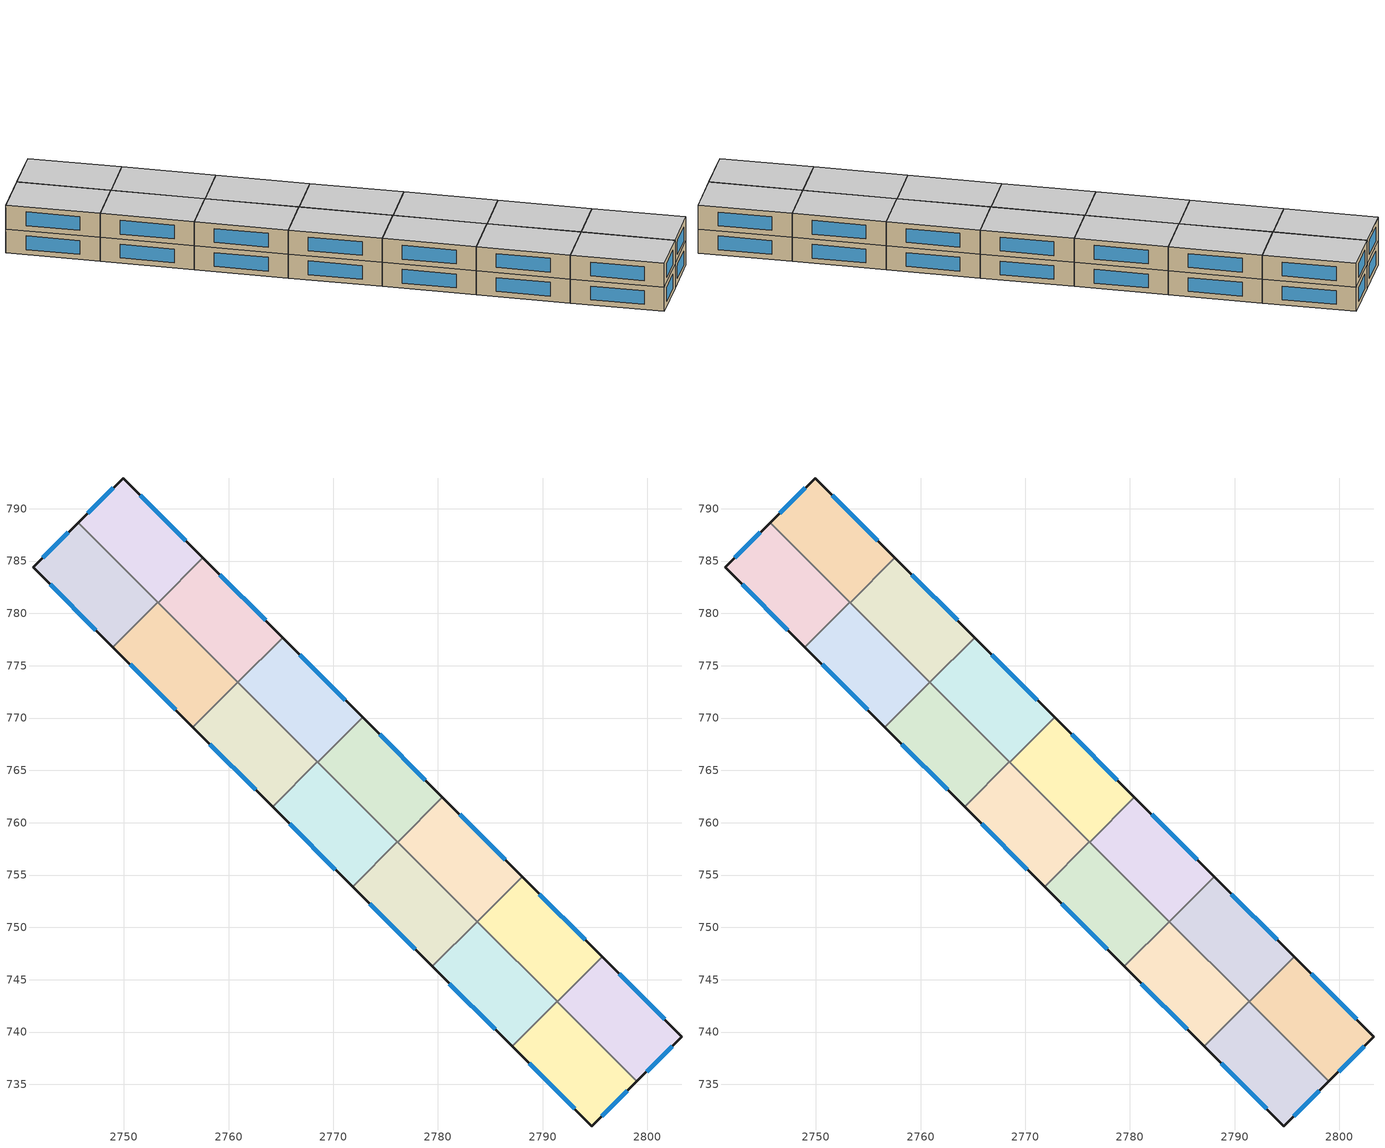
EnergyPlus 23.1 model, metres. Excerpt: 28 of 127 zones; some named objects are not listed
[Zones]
f8206452eb6b1209_F6_dwelling_0
 floor to f8206452eb6b1209_F5_dwelling_0 (EU_floor_Construction): 2803.32,739.57 2799.02,735.29 2791.4,742.91 2795.69,747.2 z18
 wall outside (EU_wall_Construction): 2799.02,735.29 2803.32,739.57 2795.69,747.2 z18:21
 wall to f8206452eb6b1209_F6_dwelling_1 (EU_wall_Construction): 2795.69,747.2 2791.4,742.91 z18:21
 wall to f8206452eb6b1209_F6_dwelling_7 (EU_wall_Construction): 2791.4,742.91 2799.02,735.29 z18:21
 window (EU_Window_Construction): 2801.68,741.2 2797.32,745.56 / 2799.94,736.21 2802.4,738.66 z18.64:20.36
f8206452eb6b1209_F6_dwelling_1
 floor to f8206452eb6b1209_F5_dwelling_1 (EU_floor_Construction): 2795.69,747.2 2791.4,742.91 2783.77,750.53 2788.06,754.82 z18
 wall outside (EU_wall_Construction): 2795.69,747.2 2788.06,754.82 z18:21
 wall to f8206452eb6b1209_F6_dwelling_2 (EU_wall_Construction): 2788.06,754.82 2783.77,750.53 z18:21
 wall to f8206452eb6b1209_F6_dwelling_8 (EU_wall_Construction): 2783.77,750.53 2791.38,742.93 z18:21
 wall to f8206452eb6b1209_F6_dwelling_7 (EU_wall_Construction): 2791.38,742.93 2791.4,742.91 z18:21
 window (EU_Window_Construction): 2794.05,748.83 2789.69,753.18 z18.64:20.36
f8206452eb6b1209_F6_dwelling_10
 floor to f8206452eb6b1209_F5_dwelling_10 (EU_floor_Construction): 2776.12,758.18 2771.84,753.89 2764.21,761.51 2768.49,765.8 z18
 wall outside (EU_wall_Construction): 2764.21,761.51 2771.84,753.89 z18:21
 wall to f8206452eb6b1209_F6_dwelling_11 (EU_wall_Construction): 2768.49,765.8 2764.21,761.51 z18:21
 wall to f8206452eb6b1209_F6_dwelling_9 (EU_wall_Construction): 2771.84,753.89 2776.12,758.18 z18:21
 wall to f8206452eb6b1209_F6_dwelling_3 (EU_wall_Construction): 2776.12,758.18 2768.52,765.78 z18:21
 wall to f8206452eb6b1209_F6_dwelling_4 (EU_wall_Construction): 2768.52,765.78 2768.49,765.8 z18:21
 window (EU_Window_Construction): 2765.84,759.88 2770.2,755.52 z18.64:20.36
f8206452eb6b1209_F6_dwelling_11
 floor to f8206452eb6b1209_F5_dwelling_11 (EU_floor_Construction): 2768.49,765.8 2764.21,761.51 2756.58,769.14 2760.86,773.43 z18
 wall outside (EU_wall_Construction): 2756.58,769.14 2764.21,761.51 z18:21
 wall to f8206452eb6b1209_F6_dwelling_12 (EU_wall_Construction): 2760.86,773.43 2756.58,769.14 z18:21
 wall to f8206452eb6b1209_F6_dwelling_4 (EU_wall_Construction): 2768.49,765.8 2760.89,773.4 z18:21
 wall to f8206452eb6b1209_F6_dwelling_5 (EU_wall_Construction): 2760.89,773.4 2760.86,773.43 z18:21
 window (EU_Window_Construction): 2758.21,767.51 2762.57,763.15 z18.64:20.36
f8206452eb6b1209_F6_dwelling_12
 floor to f8206452eb6b1209_F5_dwelling_12 (EU_floor_Construction): 2760.86,773.43 2756.58,769.14 2748.95,776.76 2753.23,781.05 z18
 wall outside (EU_wall_Construction): 2748.95,776.76 2756.58,769.14 z18:21
 wall to f8206452eb6b1209_F6_dwelling_13 (EU_wall_Construction): 2753.23,781.05 2748.95,776.76 z18:21
 wall to f8206452eb6b1209_F6_dwelling_5 (EU_wall_Construction): 2760.86,773.43 2753.25,781.03 z18:21
 wall to f8206452eb6b1209_F6_dwelling_6 (EU_wall_Construction): 2753.25,781.03 2753.23,781.05 z18:21
 window (EU_Window_Construction): 2750.58,775.13 2754.94,770.77 z18.64:20.36
f8206452eb6b1209_F6_dwelling_13
 floor to f8206452eb6b1209_F5_dwelling_13 (EU_floor_Construction): 2753.23,781.05 2748.95,776.76 2741.31,784.4 2745.61,788.67 z18
 wall outside (EU_wall_Construction): 2745.61,788.67 2741.31,784.4 2748.95,776.76 z18:21
 wall to f8206452eb6b1209_F6_dwelling_6 (EU_wall_Construction): 2753.23,781.05 2745.61,788.67 z18:21
 window (EU_Window_Construction): 2742.95,782.76 2747.31,778.4 / 2744.69,787.75 2742.23,785.31 z18.64:20.36
f8206452eb6b1209_F6_dwelling_2
 floor to f8206452eb6b1209_F5_dwelling_2 (EU_floor_Construction): 2788.06,754.82 2783.77,750.53 2776.15,758.15 2780.43,762.44 z18
 wall outside (EU_wall_Construction): 2788.06,754.82 2780.43,762.44 z18:21
 wall to f8206452eb6b1209_F6_dwelling_3 (EU_wall_Construction): 2780.43,762.44 2776.15,758.15 z18:21
 wall to f8206452eb6b1209_F6_dwelling_9 (EU_wall_Construction): 2776.15,758.15 2783.75,750.55 z18:21
 wall to f8206452eb6b1209_F6_dwelling_8 (EU_wall_Construction): 2783.75,750.55 2783.77,750.53 z18:21
 window (EU_Window_Construction): 2786.43,756.45 2782.06,760.81 z18.64:20.36
f8206452eb6b1209_F6_dwelling_3
 floor to f8206452eb6b1209_F5_dwelling_3 (EU_floor_Construction): 2780.43,762.44 2776.15,758.15 2768.52,765.78 2772.8,770.06 z18
 wall outside (EU_wall_Construction): 2780.43,762.44 2772.8,770.06 z18:21
 wall to f8206452eb6b1209_F6_dwelling_4 (EU_wall_Construction): 2772.8,770.06 2768.52,765.78 z18:21
 wall to f8206452eb6b1209_F6_dwelling_9 (EU_wall_Construction): 2776.12,758.18 2776.15,758.15 z18:21
 window (EU_Window_Construction): 2778.8,764.07 2774.44,768.43 z18.64:20.36
f8206452eb6b1209_F6_dwelling_4
 floor to f8206452eb6b1209_F5_dwelling_4 (EU_floor_Construction): 2772.8,770.06 2768.52,765.78 2760.89,773.4 2765.17,777.69 z18
 wall outside (EU_wall_Construction): 2772.8,770.06 2765.17,777.69 z18:21
 wall to f8206452eb6b1209_F6_dwelling_5 (EU_wall_Construction): 2765.17,777.69 2760.89,773.4 z18:21
 window (EU_Window_Construction): 2771.17,771.7 2766.8,776.05 z18.64:20.36
f8206452eb6b1209_F6_dwelling_5
 floor to f8206452eb6b1209_F5_dwelling_5 (EU_floor_Construction): 2765.17,777.69 2760.89,773.4 2753.25,781.03 2757.54,785.31 z18
 wall outside (EU_wall_Construction): 2765.17,777.69 2757.54,785.31 z18:21
 wall to f8206452eb6b1209_F6_dwelling_6 (EU_wall_Construction): 2757.54,785.31 2753.25,781.03 z18:21
 window (EU_Window_Construction): 2763.53,779.32 2759.17,783.68 z18.64:20.36
f8206452eb6b1209_F6_dwelling_6
 floor to f8206452eb6b1209_F5_dwelling_6 (EU_floor_Construction): 2757.54,785.31 2753.25,781.03 2745.61,788.67 2749.91,792.93 z18
 wall outside (EU_wall_Construction): 2757.54,785.31 2749.91,792.93 2745.61,788.67 z18:21
 window (EU_Window_Construction): 2748.99,792.02 2746.53,789.58 / 2755.9,786.95 2751.54,791.3 z18.64:20.36
f8206452eb6b1209_F6_dwelling_7
 floor to f8206452eb6b1209_F5_dwelling_7 (EU_floor_Construction): 2799.02,735.29 2794.72,731.02 2787.1,738.64 2791.38,742.93 z18
 wall outside (EU_wall_Construction): 2787.1,738.64 2794.72,731.02 2799.02,735.29 z18:21
 wall to f8206452eb6b1209_F6_dwelling_8 (EU_wall_Construction): 2791.38,742.93 2787.1,738.64 z18:21
 window (EU_Window_Construction): 2795.64,731.94 2798.1,734.38 / 2788.73,737.01 2793.09,732.65 z18.64:20.36
f8206452eb6b1209_F6_dwelling_8
 floor to f8206452eb6b1209_F5_dwelling_8 (EU_floor_Construction): 2791.38,742.93 2787.1,738.64 2779.47,746.26 2783.75,750.55 z18
 wall outside (EU_wall_Construction): 2779.47,746.26 2787.1,738.64 z18:21
 wall to f8206452eb6b1209_F6_dwelling_9 (EU_wall_Construction): 2783.75,750.55 2779.47,746.26 z18:21
 window (EU_Window_Construction): 2781.1,744.63 2785.46,740.27 z18.64:20.36
f8206452eb6b1209_F6_dwelling_9
 floor to f8206452eb6b1209_F5_dwelling_9 (EU_floor_Construction): 2783.75,750.55 2779.47,746.26 2771.84,753.89 2776.12,758.18 z18
 wall outside (EU_wall_Construction): 2771.84,753.89 2779.47,746.26 z18:21
 window (EU_Window_Construction): 2773.47,752.26 2777.83,747.9 z18.64:20.36
f8206452eb6b1209_F7_dwelling_0
 floor to f8206452eb6b1209_F6_dwelling_0 (EU_floor_Construction): 2803.32,739.57 2799.02,735.29 2791.4,742.91 2795.69,747.2 z21
 wall outside (EU_wall_Construction): 2799.02,735.29 2803.32,739.57 2795.69,747.2 z21:24
 wall to f8206452eb6b1209_F7_dwelling_1 (EU_wall_Construction): 2795.69,747.2 2791.4,742.91 z21:24
 wall to f8206452eb6b1209_F7_dwelling_7 (EU_wall_Construction): 2791.4,742.91 2799.02,735.29 z21:24
 window (EU_Window_Construction): 2801.68,741.2 2797.32,745.56 / 2799.94,736.21 2802.4,738.66 z21.64:23.36
 ceiling to f8206452eb6b1209_F8_dwelling_0 (EU_floor_Construction): 2803.32,739.57 2795.69,747.2 2791.4,742.91 2799.02,735.29 z24
f8206452eb6b1209_F7_dwelling_1
 floor to f8206452eb6b1209_F6_dwelling_1 (EU_floor_Construction): 2795.69,747.2 2791.4,742.91 2783.77,750.53 2788.06,754.82 z21
 wall outside (EU_wall_Construction): 2795.69,747.2 2788.06,754.82 z21:24
 wall to f8206452eb6b1209_F7_dwelling_2 (EU_wall_Construction): 2788.06,754.82 2783.77,750.53 z21:24
 wall to f8206452eb6b1209_F7_dwelling_8 (EU_wall_Construction): 2783.77,750.53 2791.38,742.93 z21:24
 wall to f8206452eb6b1209_F7_dwelling_7 (EU_wall_Construction): 2791.38,742.93 2791.4,742.91 z21:24
 window (EU_Window_Construction): 2794.05,748.83 2789.69,753.18 z21.64:23.36
 ceiling to f8206452eb6b1209_F8_dwelling_1 (EU_floor_Construction): 2791.4,742.91 2795.69,747.2 2788.06,754.82 2783.77,750.53 z24
f8206452eb6b1209_F7_dwelling_10
 floor to f8206452eb6b1209_F6_dwelling_10 (EU_floor_Construction): 2776.12,758.18 2771.84,753.89 2764.21,761.51 2768.49,765.8 z21
 wall outside (EU_wall_Construction): 2764.21,761.51 2771.84,753.89 z21:24
 wall to f8206452eb6b1209_F7_dwelling_11 (EU_wall_Construction): 2768.49,765.8 2764.21,761.51 z21:24
 wall to f8206452eb6b1209_F7_dwelling_9 (EU_wall_Construction): 2771.84,753.89 2776.12,758.18 z21:24
 wall to f8206452eb6b1209_F7_dwelling_3 (EU_wall_Construction): 2776.12,758.18 2768.52,765.78 z21:24
 wall to f8206452eb6b1209_F7_dwelling_4 (EU_wall_Construction): 2768.52,765.78 2768.49,765.8 z21:24
 window (EU_Window_Construction): 2765.84,759.88 2770.2,755.52 z21.64:23.36
 ceiling to f8206452eb6b1209_F8_dwelling_10 (EU_floor_Construction): 2771.84,753.89 2776.12,758.18 2768.49,765.8 2764.21,761.51 z24
f8206452eb6b1209_F7_dwelling_11
 floor to f8206452eb6b1209_F6_dwelling_11 (EU_floor_Construction): 2768.49,765.8 2764.21,761.51 2756.58,769.14 2760.86,773.43 z21
 wall outside (EU_wall_Construction): 2756.58,769.14 2764.21,761.51 z21:24
 wall to f8206452eb6b1209_F7_dwelling_12 (EU_wall_Construction): 2760.86,773.43 2756.58,769.14 z21:24
 wall to f8206452eb6b1209_F7_dwelling_4 (EU_wall_Construction): 2768.49,765.8 2760.89,773.4 z21:24
 wall to f8206452eb6b1209_F7_dwelling_5 (EU_wall_Construction): 2760.89,773.4 2760.86,773.43 z21:24
 window (EU_Window_Construction): 2758.21,767.51 2762.57,763.15 z21.64:23.36
 ceiling to f8206452eb6b1209_F8_dwelling_11 (EU_floor_Construction): 2764.21,761.51 2768.49,765.8 2760.86,773.43 2756.58,769.14 z24
f8206452eb6b1209_F7_dwelling_12
 floor to f8206452eb6b1209_F6_dwelling_12 (EU_floor_Construction): 2760.86,773.43 2756.58,769.14 2748.95,776.76 2753.23,781.05 z21
 wall outside (EU_wall_Construction): 2748.95,776.76 2756.58,769.14 z21:24
 wall to f8206452eb6b1209_F7_dwelling_13 (EU_wall_Construction): 2753.23,781.05 2748.95,776.76 z21:24
 wall to f8206452eb6b1209_F7_dwelling_5 (EU_wall_Construction): 2760.86,773.43 2753.25,781.03 z21:24
 wall to f8206452eb6b1209_F7_dwelling_6 (EU_wall_Construction): 2753.25,781.03 2753.23,781.05 z21:24
 window (EU_Window_Construction): 2750.58,775.13 2754.94,770.77 z21.64:23.36
 ceiling to f8206452eb6b1209_F8_dwelling_12 (EU_floor_Construction): 2756.58,769.14 2760.86,773.43 2753.23,781.05 2748.95,776.76 z24
f8206452eb6b1209_F7_dwelling_13
 floor to f8206452eb6b1209_F6_dwelling_13 (EU_floor_Construction): 2753.23,781.05 2748.95,776.76 2741.31,784.4 2745.61,788.67 z21
 wall outside (EU_wall_Construction): 2745.61,788.67 2741.31,784.4 2748.95,776.76 z21:24
 wall to f8206452eb6b1209_F7_dwelling_6 (EU_wall_Construction): 2753.23,781.05 2745.61,788.67 z21:24
 window (EU_Window_Construction): 2742.95,782.76 2747.31,778.4 / 2744.69,787.75 2742.23,785.31 z21.64:23.36
 ceiling to f8206452eb6b1209_F8_dwelling_13 (EU_floor_Construction): 2748.95,776.76 2753.23,781.05 2745.61,788.67 2741.31,784.4 z24
f8206452eb6b1209_F7_dwelling_2
 floor to f8206452eb6b1209_F6_dwelling_2 (EU_floor_Construction): 2788.06,754.82 2783.77,750.53 2776.15,758.15 2780.43,762.44 z21
 wall outside (EU_wall_Construction): 2788.06,754.82 2780.43,762.44 z21:24
 wall to f8206452eb6b1209_F7_dwelling_3 (EU_wall_Construction): 2780.43,762.44 2776.15,758.15 z21:24
 wall to f8206452eb6b1209_F7_dwelling_9 (EU_wall_Construction): 2776.15,758.15 2783.75,750.55 z21:24
 wall to f8206452eb6b1209_F7_dwelling_8 (EU_wall_Construction): 2783.75,750.55 2783.77,750.53 z21:24
 window (EU_Window_Construction): 2786.43,756.45 2782.06,760.81 z21.64:23.36
 ceiling to f8206452eb6b1209_F8_dwelling_2 (EU_floor_Construction): 2783.77,750.53 2788.06,754.82 2780.43,762.44 2776.15,758.15 z24
f8206452eb6b1209_F7_dwelling_3
 floor to f8206452eb6b1209_F6_dwelling_3 (EU_floor_Construction): 2780.43,762.44 2776.15,758.15 2768.52,765.78 2772.8,770.06 z21
 wall outside (EU_wall_Construction): 2780.43,762.44 2772.8,770.06 z21:24
 wall to f8206452eb6b1209_F7_dwelling_4 (EU_wall_Construction): 2772.8,770.06 2768.52,765.78 z21:24
 wall to f8206452eb6b1209_F7_dwelling_9 (EU_wall_Construction): 2776.12,758.18 2776.15,758.15 z21:24
 window (EU_Window_Construction): 2778.8,764.07 2774.44,768.43 z21.64:23.36
 ceiling to f8206452eb6b1209_F8_dwelling_3 (EU_floor_Construction): 2776.15,758.15 2780.43,762.44 2772.8,770.06 2768.52,765.78 z24
f8206452eb6b1209_F7_dwelling_4
 floor to f8206452eb6b1209_F6_dwelling_4 (EU_floor_Construction): 2772.8,770.06 2768.52,765.78 2760.89,773.4 2765.17,777.69 z21
 wall outside (EU_wall_Construction): 2772.8,770.06 2765.17,777.69 z21:24
 wall to f8206452eb6b1209_F7_dwelling_5 (EU_wall_Construction): 2765.17,777.69 2760.89,773.4 z21:24
 window (EU_Window_Construction): 2771.17,771.7 2766.8,776.05 z21.64:23.36
 ceiling to f8206452eb6b1209_F8_dwelling_4 (EU_floor_Construction): 2768.52,765.78 2772.8,770.06 2765.17,777.69 2760.89,773.4 z24
f8206452eb6b1209_F7_dwelling_5
 floor to f8206452eb6b1209_F6_dwelling_5 (EU_floor_Construction): 2765.17,777.69 2760.89,773.4 2753.25,781.03 2757.54,785.31 z21
 wall outside (EU_wall_Construction): 2765.17,777.69 2757.54,785.31 z21:24
 wall to f8206452eb6b1209_F7_dwelling_6 (EU_wall_Construction): 2757.54,785.31 2753.25,781.03 z21:24
 window (EU_Window_Construction): 2763.53,779.32 2759.17,783.68 z21.64:23.36
 ceiling to f8206452eb6b1209_F8_dwelling_5 (EU_floor_Construction): 2760.89,773.4 2765.17,777.69 2757.54,785.31 2753.25,781.03 z24
f8206452eb6b1209_F7_dwelling_6
 floor to f8206452eb6b1209_F6_dwelling_6 (EU_floor_Construction): 2757.54,785.31 2753.25,781.03 2745.61,788.67 2749.91,792.93 z21
 wall outside (EU_wall_Construction): 2757.54,785.31 2749.91,792.93 2745.61,788.67 z21:24
 window (EU_Window_Construction): 2748.99,792.02 2746.53,789.58 / 2755.9,786.95 2751.54,791.3 z21.64:23.36
 ceiling to f8206452eb6b1209_F8_dwelling_6 (EU_floor_Construction): 2753.25,781.03 2757.54,785.31 2749.91,792.93 2745.61,788.67 z24
f8206452eb6b1209_F7_dwelling_7
 floor to f8206452eb6b1209_F6_dwelling_7 (EU_floor_Construction): 2799.02,735.29 2794.72,731.02 2787.1,738.64 2791.38,742.93 z21
 wall outside (EU_wall_Construction): 2787.1,738.64 2794.72,731.02 2799.02,735.29 z21:24
 wall to f8206452eb6b1209_F7_dwelling_8 (EU_wall_Construction): 2791.38,742.93 2787.1,738.64 z21:24
 window (EU_Window_Construction): 2795.64,731.94 2798.1,734.38 / 2788.73,737.01 2793.09,732.65 z21.64:23.36
 ceiling to f8206452eb6b1209_F8_dwelling_7 (EU_floor_Construction): 2799.02,735.29 2791.38,742.93 2787.1,738.64 2794.72,731.02 z24
f8206452eb6b1209_F7_dwelling_8
 floor to f8206452eb6b1209_F6_dwelling_8 (EU_floor_Construction): 2791.38,742.93 2787.1,738.64 2779.47,746.26 2783.75,750.55 z21
 wall outside (EU_wall_Construction): 2779.47,746.26 2787.1,738.64 z21:24
 wall to f8206452eb6b1209_F7_dwelling_9 (EU_wall_Construction): 2783.75,750.55 2779.47,746.26 z21:24
 window (EU_Window_Construction): 2781.1,744.63 2785.46,740.27 z21.64:23.36
 ceiling to f8206452eb6b1209_F8_dwelling_8 (EU_floor_Construction): 2787.1,738.64 2791.38,742.93 2783.75,750.55 2779.47,746.26 z24
f8206452eb6b1209_F7_dwelling_9
 floor to f8206452eb6b1209_F6_dwelling_9 (EU_floor_Construction): 2783.75,750.55 2779.47,746.26 2771.84,753.89 2776.12,758.18 z21
 wall outside (EU_wall_Construction): 2771.84,753.89 2779.47,746.26 z21:24
 window (EU_Window_Construction): 2773.47,752.26 2777.83,747.9 z21.64:23.36
 ceiling to f8206452eb6b1209_F8_dwelling_9 (EU_floor_Construction): 2779.47,746.26 2783.75,750.55 2776.12,758.18 2771.84,753.89 z24
[Building]
EU S2 Campaign: North Axis=0; Terrain=City; Solar Distribution=FullExterior
[Site:Location]
Yerevan-Zvartnots.Intl.AP: Latitude=40.15; Longitude=44.383; Time Zone=4; Elevation=854
[SizingPeriod:WeatherFileDays]
AnnualSizingPeriod: Begin Month=1; Begin Day of Month=1; End Month=12; End Day of Month=31; Day of Week for Start Day=Monday; Use Weather File Daylight Saving Period=No; Use Weather File Rain and Snow Indicators=No
[MATERIAL]
EU_InternalMass_Material: Roughness=MediumRough; Thickness=0.1; Conductivity=1; Density=1800; Specific Heat=900; Thermal Absorptance=0.9; Solar Absorptance=0.7; Visible Absorptance=0.7
[MATERIAL:NOMASS] Roughness=MediumRough; Thermal Absorptance=0.9; Solar Absorptance=0.7; Visible Absorptance=0.7
Name | Thermal Resistance
EU_wall_NoMass | 1.05043
EU_floor_NoMass | 0.478065
[WINDOWMATERIAL:SIMPLEGLAZINGSYSTEM]
EU_Window_SimpleGlazing: UFactor=2.5566; Solar Heat Gain Coefficient=0.75; Visible Transmittance=0.75
[CONSTRUCTION]
EU_wall_Construction: EU_wall_NoMass
EU_floor_Construction: EU_floor_NoMass
EU_Window_Construction: EU_Window_SimpleGlazing
EU_InternalMass_Construction: EU_InternalMass_Material
[ZONE] Type=1; Multiplier=1; Ceiling Height=autocalculate; Floor Area=autocalculate; Part of Total Floor Area=Yes
Name | Volume
f8206452eb6b1209_F6_dwelling_0; f8206452eb6b1209_F7_dwelling_0; f8206452eb6b1209_F6_dwelling_11; f8206452eb6b1209_F7_dwelling_11 | 196.126
f8206452eb6b1209_F6_dwelling_1; f8206452eb6b1209_F7_dwelling_1 | 196.137
f8206452eb6b1209_F6_dwelling_10; f8206452eb6b1209_F7_dwelling_10; f8206452eb6b1209_F6_dwelling_12; f8206452eb6b1209_F7_dwelling_12; f8206452eb6b1209_F6_dwelling_13; f8206452eb6b1209_F7_dwelling_13; f8206452eb6b1209_F6_dwelling_7; f8206452eb6b1209_F7_dwelling_7 | 196.113
f8206452eb6b1209_F6_dwelling_2; f8206452eb6b1209_F7_dwelling_2 | 196.13
f8206452eb6b1209_F6_dwelling_3; f8206452eb6b1209_F7_dwelling_3 | 196.123
f8206452eb6b1209_F6_dwelling_4; f8206452eb6b1209_F7_dwelling_4 | 196.116
f8206452eb6b1209_F6_dwelling_5; f8206452eb6b1209_F7_dwelling_5 | 196.135
f8206452eb6b1209_F6_dwelling_6; f8206452eb6b1209_F7_dwelling_6 | 196.114
f8206452eb6b1209_F6_dwelling_8; f8206452eb6b1209_F7_dwelling_8 | 196.108
f8206452eb6b1209_F6_dwelling_9; f8206452eb6b1209_F7_dwelling_9 | 196.095
[INTERNALMASS] Construction=EU_InternalMass_Construction
Name | Zone or ZoneList | Surface Area
f8206452eb6b1209_F6_dwelling_0_EU_InternalMass | f8206452eb6b1209_F6_dwelling_0 | 65.3755
f8206452eb6b1209_F6_dwelling_1_EU_InternalMass | f8206452eb6b1209_F6_dwelling_1 | 65.3791
f8206452eb6b1209_F6_dwelling_2_EU_InternalMass | f8206452eb6b1209_F6_dwelling_2 | 65.3768
f8206452eb6b1209_F6_dwelling_3_EU_InternalMass | f8206452eb6b1209_F6_dwelling_3 | 65.3744
f8206452eb6b1209_F6_dwelling_4_EU_InternalMass | f8206452eb6b1209_F6_dwelling_4 | 65.372
f8206452eb6b1209_F6_dwelling_5_EU_InternalMass | f8206452eb6b1209_F6_dwelling_5 | 65.3781
f8206452eb6b1209_F6_dwelling_6_EU_InternalMass | f8206452eb6b1209_F6_dwelling_6 | 65.3714
f8206452eb6b1209_F6_dwelling_7_EU_InternalMass | f8206452eb6b1209_F6_dwelling_7 | 65.371
f8206452eb6b1209_F6_dwelling_8_EU_InternalMass | f8206452eb6b1209_F6_dwelling_8 | 65.3694
f8206452eb6b1209_F6_dwelling_9_EU_InternalMass | f8206452eb6b1209_F6_dwelling_9 | 65.3651
f8206452eb6b1209_F6_dwelling_10_EU_InternalMass | f8206452eb6b1209_F6_dwelling_10 | 65.371
f8206452eb6b1209_F6_dwelling_11_EU_InternalMass | f8206452eb6b1209_F6_dwelling_11 | 65.3753
f8206452eb6b1209_F6_dwelling_12_EU_InternalMass | f8206452eb6b1209_F6_dwelling_12 | 65.371
f8206452eb6b1209_F6_dwelling_13_EU_InternalMass | f8206452eb6b1209_F6_dwelling_13 | 65.371
f8206452eb6b1209_F7_dwelling_0_EU_InternalMass | f8206452eb6b1209_F7_dwelling_0 | 65.3755
f8206452eb6b1209_F7_dwelling_1_EU_InternalMass | f8206452eb6b1209_F7_dwelling_1 | 65.3791
f8206452eb6b1209_F7_dwelling_2_EU_InternalMass | f8206452eb6b1209_F7_dwelling_2 | 65.3768
f8206452eb6b1209_F7_dwelling_3_EU_InternalMass | f8206452eb6b1209_F7_dwelling_3 | 65.3744
f8206452eb6b1209_F7_dwelling_4_EU_InternalMass | f8206452eb6b1209_F7_dwelling_4 | 65.372
f8206452eb6b1209_F7_dwelling_5_EU_InternalMass | f8206452eb6b1209_F7_dwelling_5 | 65.3781
f8206452eb6b1209_F7_dwelling_6_EU_InternalMass | f8206452eb6b1209_F7_dwelling_6 | 65.3714
f8206452eb6b1209_F7_dwelling_7_EU_InternalMass | f8206452eb6b1209_F7_dwelling_7 | 65.371
f8206452eb6b1209_F7_dwelling_8_EU_InternalMass | f8206452eb6b1209_F7_dwelling_8 | 65.3694
f8206452eb6b1209_F7_dwelling_9_EU_InternalMass | f8206452eb6b1209_F7_dwelling_9 | 65.3651
f8206452eb6b1209_F7_dwelling_10_EU_InternalMass | f8206452eb6b1209_F7_dwelling_10 | 65.371
f8206452eb6b1209_F7_dwelling_11_EU_InternalMass | f8206452eb6b1209_F7_dwelling_11 | 65.3753
f8206452eb6b1209_F7_dwelling_12_EU_InternalMass | f8206452eb6b1209_F7_dwelling_12 | 65.371
f8206452eb6b1209_F7_dwelling_13_EU_InternalMass | f8206452eb6b1209_F7_dwelling_13 | 65.371
[OTHEREQUIPMENT] Fuel Type=Electricity; Design Level Calculation Method=Watts/Area; Power per Zone Floor Area=1; Fraction Latent=0; Fraction Radiant=0; Fraction Lost=0; Carbon Dioxide Generation Rate=0; EndUse Subcategory=EU_Step8_InternalGains
Name | Zone or ZoneList or Space or SpaceList | Schedule
EU_Step8_InternalGain_f8206452eb6b1209_F6_dwelling_0_f000 | f8206452eb6b1209_F6_dwelling_0 | EU_Step8_GainSchedule_f8206452eb6b1209_F6_dwelling_0_f000
EU_Step8_InternalGain_f8206452eb6b1209_F6_dwelling_1_f000 | f8206452eb6b1209_F6_dwelling_1 | EU_Step8_GainSchedule_f8206452eb6b1209_F6_dwelling_1_f000
EU_Step8_InternalGain_f8206452eb6b1209_F6_dwelling_2_f000 | f8206452eb6b1209_F6_dwelling_2 | EU_Step8_GainSchedule_f8206452eb6b1209_F6_dwelling_2_f000
EU_Step8_InternalGain_f8206452eb6b1209_F6_dwelling_3_f000 | f8206452eb6b1209_F6_dwelling_3 | EU_Step8_GainSchedule_f8206452eb6b1209_F6_dwelling_3_f000
EU_Step8_InternalGain_f8206452eb6b1209_F6_dwelling_4_f000 | f8206452eb6b1209_F6_dwelling_4 | EU_Step8_GainSchedule_f8206452eb6b1209_F6_dwelling_4_f000
EU_Step8_InternalGain_f8206452eb6b1209_F6_dwelling_5_f000 | f8206452eb6b1209_F6_dwelling_5 | EU_Step8_GainSchedule_f8206452eb6b1209_F6_dwelling_5_f000
EU_Step8_InternalGain_f8206452eb6b1209_F6_dwelling_6_f000 | f8206452eb6b1209_F6_dwelling_6 | EU_Step8_GainSchedule_f8206452eb6b1209_F6_dwelling_6_f000
EU_Step8_InternalGain_f8206452eb6b1209_F6_dwelling_7_f000 | f8206452eb6b1209_F6_dwelling_7 | EU_Step8_GainSchedule_f8206452eb6b1209_F6_dwelling_7_f000
EU_Step8_InternalGain_f8206452eb6b1209_F6_dwelling_8_f000 | f8206452eb6b1209_F6_dwelling_8 | EU_Step8_GainSchedule_f8206452eb6b1209_F6_dwelling_8_f000
EU_Step8_InternalGain_f8206452eb6b1209_F6_dwelling_9_f000 | f8206452eb6b1209_F6_dwelling_9 | EU_Step8_GainSchedule_f8206452eb6b1209_F6_dwelling_9_f000
EU_Step8_InternalGain_f8206452eb6b1209_F6_dwelling_10_f000 | f8206452eb6b1209_F6_dwelling_10 | EU_Step8_GainSchedule_f8206452eb6b1209_F6_dwelling_10_f000
EU_Step8_InternalGain_f8206452eb6b1209_F6_dwelling_11_f000 | f8206452eb6b1209_F6_dwelling_11 | EU_Step8_GainSchedule_f8206452eb6b1209_F6_dwelling_11_f000
EU_Step8_InternalGain_f8206452eb6b1209_F6_dwelling_12_f000 | f8206452eb6b1209_F6_dwelling_12 | EU_Step8_GainSchedule_f8206452eb6b1209_F6_dwelling_12_f000
EU_Step8_InternalGain_f8206452eb6b1209_F6_dwelling_13_f000 | f8206452eb6b1209_F6_dwelling_13 | EU_Step8_GainSchedule_f8206452eb6b1209_F6_dwelling_13_f000
EU_Step8_InternalGain_f8206452eb6b1209_F7_dwelling_0_f000 | f8206452eb6b1209_F7_dwelling_0 | EU_Step8_GainSchedule_f8206452eb6b1209_F7_dwelling_0_f000
EU_Step8_InternalGain_f8206452eb6b1209_F7_dwelling_1_f000 | f8206452eb6b1209_F7_dwelling_1 | EU_Step8_GainSchedule_f8206452eb6b1209_F7_dwelling_1_f000
EU_Step8_InternalGain_f8206452eb6b1209_F7_dwelling_2_f000 | f8206452eb6b1209_F7_dwelling_2 | EU_Step8_GainSchedule_f8206452eb6b1209_F7_dwelling_2_f000
EU_Step8_InternalGain_f8206452eb6b1209_F7_dwelling_3_f000 | f8206452eb6b1209_F7_dwelling_3 | EU_Step8_GainSchedule_f8206452eb6b1209_F7_dwelling_3_f000
EU_Step8_InternalGain_f8206452eb6b1209_F7_dwelling_4_f000 | f8206452eb6b1209_F7_dwelling_4 | EU_Step8_GainSchedule_f8206452eb6b1209_F7_dwelling_4_f000
EU_Step8_InternalGain_f8206452eb6b1209_F7_dwelling_5_f000 | f8206452eb6b1209_F7_dwelling_5 | EU_Step8_GainSchedule_f8206452eb6b1209_F7_dwelling_5_f000
EU_Step8_InternalGain_f8206452eb6b1209_F7_dwelling_6_f000 | f8206452eb6b1209_F7_dwelling_6 | EU_Step8_GainSchedule_f8206452eb6b1209_F7_dwelling_6_f000
EU_Step8_InternalGain_f8206452eb6b1209_F7_dwelling_7_f000 | f8206452eb6b1209_F7_dwelling_7 | EU_Step8_GainSchedule_f8206452eb6b1209_F7_dwelling_7_f000
EU_Step8_InternalGain_f8206452eb6b1209_F7_dwelling_8_f000 | f8206452eb6b1209_F7_dwelling_8 | EU_Step8_GainSchedule_f8206452eb6b1209_F7_dwelling_8_f000
EU_Step8_InternalGain_f8206452eb6b1209_F7_dwelling_9_f000 | f8206452eb6b1209_F7_dwelling_9 | EU_Step8_GainSchedule_f8206452eb6b1209_F7_dwelling_9_f000
EU_Step8_InternalGain_f8206452eb6b1209_F7_dwelling_10_f000 | f8206452eb6b1209_F7_dwelling_10 | EU_Step8_GainSchedule_f8206452eb6b1209_F7_dwelling_10_f000
EU_Step8_InternalGain_f8206452eb6b1209_F7_dwelling_11_f000 | f8206452eb6b1209_F7_dwelling_11 | EU_Step8_GainSchedule_f8206452eb6b1209_F7_dwelling_11_f000
EU_Step8_InternalGain_f8206452eb6b1209_F7_dwelling_12_f000 | f8206452eb6b1209_F7_dwelling_12 | EU_Step8_GainSchedule_f8206452eb6b1209_F7_dwelling_12_f000
EU_Step8_InternalGain_f8206452eb6b1209_F7_dwelling_13_f000 | f8206452eb6b1209_F7_dwelling_13 | EU_Step8_GainSchedule_f8206452eb6b1209_F7_dwelling_13_f000
[ZONEVENTILATION:DESIGNFLOWRATE] Schedule=EU_AlwaysOn; Design Flow Rate Calculation Method=AirChanges/Hour; Air Changes per Hour=0.557805; Ventilation Type=Natural; Fan Pressure Rise=0; Fan Total Efficiency=1; Constant Term Coefficient=1; Temperature Term Coefficient=0; Velocity Term Coefficient=0; Velocity Squared Term Coefficient=0; Minimum Indoor Temperature=-100; Maximum Indoor Temperature=100; Delta Temperature=-100; Minimum Outdoor Temperature=-100; Maximum Outdoor Temperature=100; Maximum Wind Speed=40
Name | Zone or ZoneList or Space or SpaceList
EU_ConstantAir_f8206452eb6b1209_F6_dwelling_0 | f8206452eb6b1209_F6_dwelling_0
EU_ConstantAir_f8206452eb6b1209_F6_dwelling_1 | f8206452eb6b1209_F6_dwelling_1
EU_ConstantAir_f8206452eb6b1209_F6_dwelling_2 | f8206452eb6b1209_F6_dwelling_2
EU_ConstantAir_f8206452eb6b1209_F6_dwelling_3 | f8206452eb6b1209_F6_dwelling_3
EU_ConstantAir_f8206452eb6b1209_F6_dwelling_4 | f8206452eb6b1209_F6_dwelling_4
EU_ConstantAir_f8206452eb6b1209_F6_dwelling_5 | f8206452eb6b1209_F6_dwelling_5
EU_ConstantAir_f8206452eb6b1209_F6_dwelling_6 | f8206452eb6b1209_F6_dwelling_6
EU_ConstantAir_f8206452eb6b1209_F6_dwelling_7 | f8206452eb6b1209_F6_dwelling_7
EU_ConstantAir_f8206452eb6b1209_F6_dwelling_8 | f8206452eb6b1209_F6_dwelling_8
EU_ConstantAir_f8206452eb6b1209_F6_dwelling_9 | f8206452eb6b1209_F6_dwelling_9
EU_ConstantAir_f8206452eb6b1209_F6_dwelling_10 | f8206452eb6b1209_F6_dwelling_10
EU_ConstantAir_f8206452eb6b1209_F6_dwelling_11 | f8206452eb6b1209_F6_dwelling_11
EU_ConstantAir_f8206452eb6b1209_F6_dwelling_12 | f8206452eb6b1209_F6_dwelling_12
EU_ConstantAir_f8206452eb6b1209_F6_dwelling_13 | f8206452eb6b1209_F6_dwelling_13
EU_ConstantAir_f8206452eb6b1209_F7_dwelling_0 | f8206452eb6b1209_F7_dwelling_0
EU_ConstantAir_f8206452eb6b1209_F7_dwelling_1 | f8206452eb6b1209_F7_dwelling_1
EU_ConstantAir_f8206452eb6b1209_F7_dwelling_2 | f8206452eb6b1209_F7_dwelling_2
EU_ConstantAir_f8206452eb6b1209_F7_dwelling_3 | f8206452eb6b1209_F7_dwelling_3
EU_ConstantAir_f8206452eb6b1209_F7_dwelling_4 | f8206452eb6b1209_F7_dwelling_4
EU_ConstantAir_f8206452eb6b1209_F7_dwelling_5 | f8206452eb6b1209_F7_dwelling_5
EU_ConstantAir_f8206452eb6b1209_F7_dwelling_6 | f8206452eb6b1209_F7_dwelling_6
EU_ConstantAir_f8206452eb6b1209_F7_dwelling_7 | f8206452eb6b1209_F7_dwelling_7
EU_ConstantAir_f8206452eb6b1209_F7_dwelling_8 | f8206452eb6b1209_F7_dwelling_8
EU_ConstantAir_f8206452eb6b1209_F7_dwelling_9 | f8206452eb6b1209_F7_dwelling_9
EU_ConstantAir_f8206452eb6b1209_F7_dwelling_10 | f8206452eb6b1209_F7_dwelling_10
EU_ConstantAir_f8206452eb6b1209_F7_dwelling_11 | f8206452eb6b1209_F7_dwelling_11
EU_ConstantAir_f8206452eb6b1209_F7_dwelling_12 | f8206452eb6b1209_F7_dwelling_12
EU_ConstantAir_f8206452eb6b1209_F7_dwelling_13 | f8206452eb6b1209_F7_dwelling_13
[HVACTEMPLATE:ZONE:IDEALLOADSAIRSYSTEM] System Availability Schedule=EU_AlwaysOn; Maximum Heating Supply Air Temperature=50; Minimum Cooling Supply Air Temperature=13; Maximum Heating Supply Air Humidity Ratio=0.0156; Minimum Cooling Supply Air Humidity Ratio=0.0077; Heating Limit=NoLimit; Cooling Limit=NoLimit; Heating Availability Schedule=EU_AlwaysOn; Cooling Availability Schedule=EU_CoolingOff; Dehumidification Control Type=ConstantSensibleHeatRatio; Cooling Sensible Heat Ratio=0.7; Dehumidification Setpoint=60; Humidification Control Type=None; Humidification Setpoint=30; Outdoor Air Method=None; Outdoor Air Flow Rate per Person=0.00944; Outdoor Air Flow Rate per Zone Floor Area=0; Outdoor Air Flow Rate per Zone=0; Demand Controlled Ventilation Type=None; Outdoor Air Economizer Type=NoEconomizer; Heat Recovery Type=None; Sensible Heat Recovery Effectiveness=0.7; Latent Heat Recovery Effectiveness=0.65
Name | Template Thermostat
f8206452eb6b1209_F6_dwelling_0 | EU_HeatOnly_f8206452eb6b1209_F6_dwelling_0
f8206452eb6b1209_F6_dwelling_1 | EU_HeatOnly_f8206452eb6b1209_F6_dwelling_1
f8206452eb6b1209_F6_dwelling_2 | EU_HeatOnly_f8206452eb6b1209_F6_dwelling_2
f8206452eb6b1209_F6_dwelling_3 | EU_HeatOnly_f8206452eb6b1209_F6_dwelling_3
f8206452eb6b1209_F6_dwelling_4 | EU_HeatOnly_f8206452eb6b1209_F6_dwelling_4
f8206452eb6b1209_F6_dwelling_5 | EU_HeatOnly_f8206452eb6b1209_F6_dwelling_5
f8206452eb6b1209_F6_dwelling_6 | EU_HeatOnly_f8206452eb6b1209_F6_dwelling_6
f8206452eb6b1209_F6_dwelling_7 | EU_HeatOnly_f8206452eb6b1209_F6_dwelling_7
f8206452eb6b1209_F6_dwelling_8 | EU_HeatOnly_f8206452eb6b1209_F6_dwelling_8
f8206452eb6b1209_F6_dwelling_9 | EU_HeatOnly_f8206452eb6b1209_F6_dwelling_9
f8206452eb6b1209_F6_dwelling_10 | EU_HeatOnly_f8206452eb6b1209_F6_dwelling_10
f8206452eb6b1209_F6_dwelling_11 | EU_HeatOnly_f8206452eb6b1209_F6_dwelling_11
f8206452eb6b1209_F6_dwelling_12 | EU_HeatOnly_f8206452eb6b1209_F6_dwelling_12
f8206452eb6b1209_F6_dwelling_13 | EU_HeatOnly_f8206452eb6b1209_F6_dwelling_13
f8206452eb6b1209_F7_dwelling_0 | EU_HeatOnly_f8206452eb6b1209_F7_dwelling_0
f8206452eb6b1209_F7_dwelling_1 | EU_HeatOnly_f8206452eb6b1209_F7_dwelling_1
f8206452eb6b1209_F7_dwelling_2 | EU_HeatOnly_f8206452eb6b1209_F7_dwelling_2
f8206452eb6b1209_F7_dwelling_3 | EU_HeatOnly_f8206452eb6b1209_F7_dwelling_3
f8206452eb6b1209_F7_dwelling_4 | EU_HeatOnly_f8206452eb6b1209_F7_dwelling_4
f8206452eb6b1209_F7_dwelling_5 | EU_HeatOnly_f8206452eb6b1209_F7_dwelling_5
f8206452eb6b1209_F7_dwelling_6 | EU_HeatOnly_f8206452eb6b1209_F7_dwelling_6
f8206452eb6b1209_F7_dwelling_7 | EU_HeatOnly_f8206452eb6b1209_F7_dwelling_7
f8206452eb6b1209_F7_dwelling_8 | EU_HeatOnly_f8206452eb6b1209_F7_dwelling_8
f8206452eb6b1209_F7_dwelling_9 | EU_HeatOnly_f8206452eb6b1209_F7_dwelling_9
f8206452eb6b1209_F7_dwelling_10 | EU_HeatOnly_f8206452eb6b1209_F7_dwelling_10
f8206452eb6b1209_F7_dwelling_11 | EU_HeatOnly_f8206452eb6b1209_F7_dwelling_11
f8206452eb6b1209_F7_dwelling_12 | EU_HeatOnly_f8206452eb6b1209_F7_dwelling_12
f8206452eb6b1209_F7_dwelling_13 | EU_HeatOnly_f8206452eb6b1209_F7_dwelling_13
[SIZING:ZONE] Zone Cooling Design Supply Air Temperature Input Method=SupplyAirTemperature; Zone Cooling Design Supply Air Temperature=13; Zone Heating Design Supply Air Temperature Input Method=SupplyAirTemperature; Zone Heating Design Supply Air Temperature=50; Zone Cooling Design Supply Air Humidity Ratio=0.008; Zone Heating Design Supply Air Humidity Ratio=0.008; Cooling Design Air Flow Method=DesignDay; Cooling Design Air Flow Rate=0; Cooling Minimum Air Flow per Zone Floor Area=0.000762; Cooling Minimum Air Flow=0; Cooling Minimum Air Flow Fraction=0.2; Heating Design Air Flow Method=DesignDay; Heating Design Air Flow Rate=0; Heating Maximum Air Flow per Zone Floor Area=0.002032; Heating Maximum Air Flow=0.141576; Heating Maximum Air Flow Fraction=0.3; Account for Dedicated Outdoor Air System=No; Dedicated Outdoor Air System Control Strategy=NeutralSupplyAir; Dedicated Outdoor Air Low Setpoint Temperature for Design=autosize; Dedicated Outdoor Air High Setpoint Temperature for Design=autosize; Zone Load Sizing Method=Sensible Load Only No Latent Load; Zone Latent Cooling Design Supply Air Humidity Ratio Input Method=HumidityRatioDifference; Zone Cooling Design Supply Air Humidity Ratio Difference=0.005; Zone Latent Heating Design Supply Air Humidity Ratio Input Method=HumidityRatioDifference; Zone Humidification Design Supply Air Humidity Ratio Difference=0.005
f8206452eb6b1209_F6_dwelling_0; f8206452eb6b1209_F6_dwelling_1; f8206452eb6b1209_F6_dwelling_2; f8206452eb6b1209_F6_dwelling_3; f8206452eb6b1209_F6_dwelling_4; f8206452eb6b1209_F6_dwelling_5; f8206452eb6b1209_F6_dwelling_6; f8206452eb6b1209_F6_dwelling_7; f8206452eb6b1209_F6_dwelling_8; f8206452eb6b1209_F6_dwelling_9; f8206452eb6b1209_F6_dwelling_10; f8206452eb6b1209_F6_dwelling_11; f8206452eb6b1209_F6_dwelling_12; f8206452eb6b1209_F6_dwelling_13; f8206452eb6b1209_F7_dwelling_0; f8206452eb6b1209_F7_dwelling_1; f8206452eb6b1209_F7_dwelling_2; f8206452eb6b1209_F7_dwelling_3; f8206452eb6b1209_F7_dwelling_4; f8206452eb6b1209_F7_dwelling_5; f8206452eb6b1209_F7_dwelling_6; f8206452eb6b1209_F7_dwelling_7; f8206452eb6b1209_F7_dwelling_8; f8206452eb6b1209_F7_dwelling_9; f8206452eb6b1209_F7_dwelling_10; f8206452eb6b1209_F7_dwelling_11; f8206452eb6b1209_F7_dwelling_12; f8206452eb6b1209_F7_dwelling_13
[SCHEDULE:CONSTANT]
Name | Hourly Value
EU_AlwaysOn | 1
EU_CoolingOff | 0
[SCHEDULE:FILE] Column Number=1; Rows to Skip at Top=0; Number of Hours of Data=8760; Column Separator=Comma; Interpolate to Timestep=No; Minutes per Item=60; Adjust Schedule for Daylight Savings=Yes
Name | File
EU_Step8_GainSchedule_f8206452eb6b1209_F6_dwelling_0_f000 | ../../schedules/f8206452eb6b1209/f8206452eb6b1209_F6_dwelling_0_f000_gain.csv
EU_Step8_GainSchedule_f8206452eb6b1209_F6_dwelling_1_f000 | ../../schedules/f8206452eb6b1209/f8206452eb6b1209_F6_dwelling_1_f000_gain.csv
EU_Step8_GainSchedule_f8206452eb6b1209_F6_dwelling_2_f000 | ../../schedules/f8206452eb6b1209/f8206452eb6b1209_F6_dwelling_2_f000_gain.csv
EU_Step8_GainSchedule_f8206452eb6b1209_F6_dwelling_3_f000 | ../../schedules/f8206452eb6b1209/f8206452eb6b1209_F6_dwelling_3_f000_gain.csv
EU_Step8_GainSchedule_f8206452eb6b1209_F6_dwelling_4_f000 | ../../schedules/f8206452eb6b1209/f8206452eb6b1209_F6_dwelling_4_f000_gain.csv
EU_Step8_GainSchedule_f8206452eb6b1209_F6_dwelling_5_f000 | ../../schedules/f8206452eb6b1209/f8206452eb6b1209_F6_dwelling_5_f000_gain.csv
EU_Step8_GainSchedule_f8206452eb6b1209_F6_dwelling_6_f000 | ../../schedules/f8206452eb6b1209/f8206452eb6b1209_F6_dwelling_6_f000_gain.csv
EU_Step8_GainSchedule_f8206452eb6b1209_F6_dwelling_7_f000 | ../../schedules/f8206452eb6b1209/f8206452eb6b1209_F6_dwelling_7_f000_gain.csv
EU_Step8_GainSchedule_f8206452eb6b1209_F6_dwelling_8_f000 | ../../schedules/f8206452eb6b1209/f8206452eb6b1209_F6_dwelling_8_f000_gain.csv
EU_Step8_GainSchedule_f8206452eb6b1209_F6_dwelling_9_f000 | ../../schedules/f8206452eb6b1209/f8206452eb6b1209_F6_dwelling_9_f000_gain.csv
EU_Step8_GainSchedule_f8206452eb6b1209_F6_dwelling_10_f000 | ../../schedules/f8206452eb6b1209/f8206452eb6b1209_F6_dwelling_10_f000_gain.csv
EU_Step8_GainSchedule_f8206452eb6b1209_F6_dwelling_11_f000 | ../../schedules/f8206452eb6b1209/f8206452eb6b1209_F6_dwelling_11_f000_gain.csv
EU_Step8_GainSchedule_f8206452eb6b1209_F6_dwelling_12_f000 | ../../schedules/f8206452eb6b1209/f8206452eb6b1209_F6_dwelling_12_f000_gain.csv
EU_Step8_GainSchedule_f8206452eb6b1209_F6_dwelling_13_f000 | ../../schedules/f8206452eb6b1209/f8206452eb6b1209_F6_dwelling_13_f000_gain.csv
EU_Step8_GainSchedule_f8206452eb6b1209_F7_dwelling_0_f000 | ../../schedules/f8206452eb6b1209/f8206452eb6b1209_F7_dwelling_0_f000_gain.csv
EU_Step8_GainSchedule_f8206452eb6b1209_F7_dwelling_1_f000 | ../../schedules/f8206452eb6b1209/f8206452eb6b1209_F7_dwelling_1_f000_gain.csv
EU_Step8_GainSchedule_f8206452eb6b1209_F7_dwelling_2_f000 | ../../schedules/f8206452eb6b1209/f8206452eb6b1209_F7_dwelling_2_f000_gain.csv
EU_Step8_GainSchedule_f8206452eb6b1209_F7_dwelling_3_f000 | ../../schedules/f8206452eb6b1209/f8206452eb6b1209_F7_dwelling_3_f000_gain.csv
EU_Step8_GainSchedule_f8206452eb6b1209_F7_dwelling_4_f000 | ../../schedules/f8206452eb6b1209/f8206452eb6b1209_F7_dwelling_4_f000_gain.csv
EU_Step8_GainSchedule_f8206452eb6b1209_F7_dwelling_5_f000 | ../../schedules/f8206452eb6b1209/f8206452eb6b1209_F7_dwelling_5_f000_gain.csv
EU_Step8_GainSchedule_f8206452eb6b1209_F7_dwelling_6_f000 | ../../schedules/f8206452eb6b1209/f8206452eb6b1209_F7_dwelling_6_f000_gain.csv
EU_Step8_GainSchedule_f8206452eb6b1209_F7_dwelling_7_f000 | ../../schedules/f8206452eb6b1209/f8206452eb6b1209_F7_dwelling_7_f000_gain.csv
EU_Step8_GainSchedule_f8206452eb6b1209_F7_dwelling_8_f000 | ../../schedules/f8206452eb6b1209/f8206452eb6b1209_F7_dwelling_8_f000_gain.csv
EU_Step8_GainSchedule_f8206452eb6b1209_F7_dwelling_9_f000 | ../../schedules/f8206452eb6b1209/f8206452eb6b1209_F7_dwelling_9_f000_gain.csv
EU_Step8_GainSchedule_f8206452eb6b1209_F7_dwelling_10_f000 | ../../schedules/f8206452eb6b1209/f8206452eb6b1209_F7_dwelling_10_f000_gain.csv
EU_Step8_GainSchedule_f8206452eb6b1209_F7_dwelling_11_f000 | ../../schedules/f8206452eb6b1209/f8206452eb6b1209_F7_dwelling_11_f000_gain.csv
EU_Step8_GainSchedule_f8206452eb6b1209_F7_dwelling_12_f000 | ../../schedules/f8206452eb6b1209/f8206452eb6b1209_F7_dwelling_12_f000_gain.csv
EU_Step8_GainSchedule_f8206452eb6b1209_F7_dwelling_13_f000 | ../../schedules/f8206452eb6b1209/f8206452eb6b1209_F7_dwelling_13_f000_gain.csv
